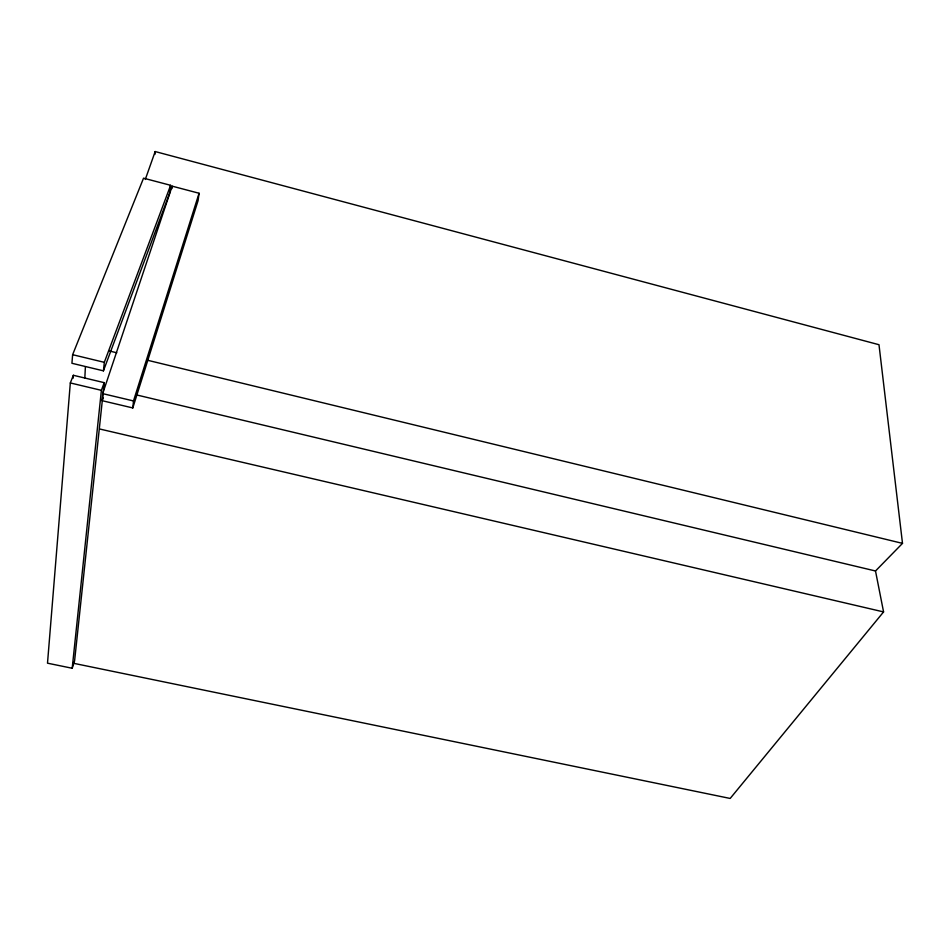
<?xml version="1.0" encoding="UTF-8"?>
<svg xmlns="http://www.w3.org/2000/svg" width="950" height="950" viewBox="0 0 950 950"><rect width="100%" height="100%" fill="white"/><g stroke="black" fill="none" stroke-linecap="round" stroke-linejoin="round"><path stroke-width="1.43" d="M84.811 378.266L85.393 366.854M102.184 400.698L102.683 393.633L172.164 186.164L199.072 193.254L198.075 200.64L132.798 407.942L102.184 400.698L103.123 397.896M70.324 382.945L47.5 663.183L72.2 668.254L74.587 660.856L104.215 382.66L73.352 375.286L70.324 382.945L101.389 390.331L72.2 668.254M72.627 354.694L71.927 363.28L103.431 370.844L169.504 193.586L170.62 185.309L143.545 178.172L72.627 354.694L104.322 362.33L103.431 370.844M73.103 378.242L73.352 375.286M154.898 154.422L155.171 151.549L878.988 344.719L902.5 543.376L875.508 570.986L883.571 611.919L730.17 798.451L73.043 663.183M132.798 407.942L133.499 400.947L199.072 193.254M171.879 188.646L172.164 186.164M145.291 179.455L155.171 151.549M101.389 390.331L104.215 382.66M104.322 362.33L170.62 185.309M99.774 429.02L883.571 611.919M136.551 394.927L875.508 570.986M102.683 393.633L133.499 400.947M109.571 351.037L116.779 352.782M147.048 360.133L902.5 543.376"/></g></svg>
